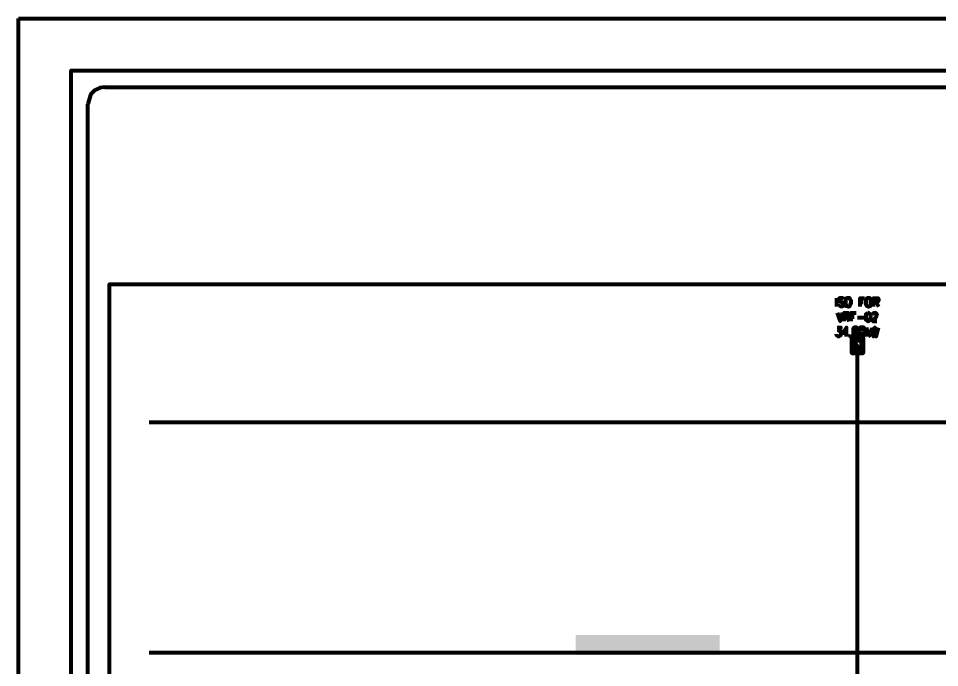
# Model space of a CAD drawing. Header units: inches. Extents: x 16 to 776, y 37 to 575.
# Drawn here: x 15.8 to 236.5, y 419.3 to 574.8 of the extents above; entities that cross this region are included whole.
import ezdxf

# ---------------------------------------------------------------- set-up
doc = ezdxf.new("R2010")
doc.units = ezdxf.units.IN
doc.header["$MEASUREMENT"] = 0
for name, color, linetype, lineweight in [('H', 7, 'CONTINUOUS', 100), ('P', 250, 'CONTINUOUS', 100), ('Text', 250, 'CONTINUOUS', 100)]:
    doc.layers.add(name, color=color, linetype=linetype, lineweight=lineweight)
doc.styles.get("Standard").update_dxf_attribs({"font": 'txt', "width": 0.75})

msp = doc.modelspace()

# ---------------------------------------------------------------- hatches: boundary and pattern name
at = {"layer": 'H', "linetype": 'Continuous'}
for color, points in [(0, [(215.5, 498.33), (215.5, 494.67), (215.83, 498.33)]), (0, [(215.5, 494.67), (215.83, 498.33), (215.83, 494.67)]), (0, [(215.83, 498.33), (215.83, 497.83), (216.67, 498.33)]), (0, [(215.83, 497.83), (216.67, 498.33), (216.67, 497.83)]), (0, [(215.83, 495), (215.83, 497.67), (217.83, 495)]), (0, [(216.67, 498.33), (216.67, 498.17), (217.5, 498.33)]), (0, [(216.67, 498.17), (217.5, 498.33), (217.5, 498.17)]), (0, [(216.83, 498.17), (216.83, 497.83), (217.5, 498.17)]), (0, [(216.83, 497.83), (217.5, 498.17), (217.5, 497.83)]), (0, [(217.5, 498.33), (217.5, 497.83), (217.83, 498.33)]), (0, [(217.5, 497.83), (217.83, 498.33), (217.83, 497.83)]), (0, [(217.83, 498.33), (217.83, 494.67), (218.17, 498.33)]), (0, [(217.83, 494.67), (218.17, 498.33), (218.17, 494.67)]), (0, [(215.83, 494.83), (215.83, 494.67), (217.83, 494.83)]), (0, [(215.83, 494.67), (217.83, 494.83), (217.83, 494.67)]), (7, [(149.33, 422.33), (183.83, 422.33), (149.33, 427.17)]), (7, [(183.83, 422.33), (183.83, 427.17), (149.33, 427.17)])]:
    msp.add_hatch(color=color, dxfattribs=at).paths.add_polyline_path(points)

# ---------------------------------------------------------------- linework, layer by layer
at = {"layer": 'P', "color": 0, "linetype": 'Continuous'}
for points in [[(15.83, 574.83), (776, 574.83), (776, 37.33), (15.83, 37.33), (15.83, 574.83)], [(28.5, 49.83), (28.5, 562.33), (763.33, 562.33), (763.33, 49.83), (28.5, 49.83)], [(36.5, 558.33), (35.33, 558.17), (34.17, 557.67), (33.17, 556.67), (32.83, 555.67), (32.5, 554.33)], [(36.5, 558.33), (755.5, 558.33)], [(32.5, 57.67), (32.5, 554.33)], [(700.5, 103.67), (37.67, 103.67), (37.67, 511.17), (700.5, 511.17)], [(211.83, 507.83), (211.83, 505.83)], [(213.5, 507.67), (213.33, 507.83), (213.17, 507.83), (212.83, 507.83), (212.5, 507.83), (212.33, 507.67), (212.33, 507.33), (212.33, 507.17), (212.5, 507.17), (212.67, 507), (213.17, 506.83), (213.33, 506.67), (213.5, 506.33), (213.5, 506), (213.33, 506), (213.17, 505.83), (212.83, 505.83), (212.5, 506), (212.33, 506)], [(214.5, 507.83), (214.33, 507.83), (214, 507.67), (214, 507.33), (214, 507.17), (214, 506.67), (214, 506.33), (214, 506), (214.33, 506), (214.5, 505.83), (214.83, 505.83), (215, 506), (215, 506), (215.17, 506.33), (215.33, 506.67), (215.33, 507.17), (215.17, 507.33), (215, 507.67), (215, 507.83), (214.83, 507.83), (214.5, 507.83)], [(217.5, 505.83), (217.5, 507.83), (218.5, 507.83)], [(219.33, 507.83), (219.17, 507.83), (219, 507.67), (218.83, 507.33), (218.83, 507.17), (218.83, 506.67), (218.83, 506.33), (219, 506), (219.17, 506), (219.33, 505.83), (219.67, 505.83), (219.83, 506), (220, 506), (220, 506.33), (220, 506.67), (220, 507.17), (220, 507.33), (220, 507.67), (219.83, 507.83), (219.67, 507.83), (219.33, 507.83)], [(220.67, 505.83), (220.67, 507.83), (221.33, 507.83), (221.67, 507.83), (221.83, 507.67), (221.83, 507.5), (221.83, 507.33), (221.83, 507.17), (221.67, 507), (221.33, 506.83), (220.67, 506.83)], [(217.5, 506.83), (218.17, 506.83)], [(221.33, 506.83), (221.83, 505.83)], [(212, 504.33), (212.67, 502.33), (213.33, 504.33)], [(213.67, 502.33), (213.67, 504.33), (214.5, 504.33), (214.67, 504.17), (214.83, 504.17), (214.83, 504), (214.83, 503.83), (214.83, 503.5), (214.67, 503.5), (214.5, 503.33), (213.67, 503.33)], [(214.33, 503.33), (214.83, 502.33)], [(215.33, 502.33), (215.33, 504.33), (216.5, 504.33)], [(215.33, 503.33), (216, 503.33)], [(216.83, 503.17), (218.33, 503.17)], [(219.33, 504.33), (219.17, 504.17), (218.83, 504), (218.83, 503.5), (218.83, 503.17), (218.83, 502.67), (219.17, 502.5), (219.33, 502.33), (219.5, 502.33), (219.67, 502.5), (219.83, 502.67), (220, 503.17), (220, 503.5), (219.83, 504), (219.67, 504.17), (219.5, 504.33), (219.33, 504.33)], [(220.5, 503.83), (220.5, 504), (220.5, 504.17), (220.67, 504.17), (220.83, 504.33), (221.17, 504.33), (221.33, 504.17), (221.33, 504.17), (221.5, 504), (221.5, 503.83), (221.33, 503.5), (221.33, 503.33), (220.5, 502.33), (221.5, 502.33)], [(212, 500.83), (212.83, 500.83), (212.33, 500), (212.5, 500), (212.83, 500), (212.83, 500), (212.83, 499.5), (212.83, 499.33), (212.83, 499), (212.67, 498.83), (212.33, 498.67), (212.17, 498.67), (212, 498.83), (211.83, 499), (211.83, 499.17)], [(214.17, 498.67), (214.17, 500.83), (213.33, 499.5), (214.5, 499.5)], [(215.17, 499), (215, 498.83), (215.17, 498.67), (215.17, 498.83), (215.17, 499)], [(216.17, 500.83), (216, 500.83), (215.83, 500.5), (215.83, 500), (215.83, 499.67), (215.83, 499.17), (216, 498.83), (216.17, 498.67), (216.33, 498.67), (216.67, 498.83), (216.83, 499.17), (216.83, 499.67), (216.83, 500), (216.83, 500.5), (216.67, 500.83), (216.33, 500.83), (216.17, 500.83)], [(217.83, 500.83), (217.5, 500.83), (217.5, 500.5), (217.33, 500), (217.33, 499.67), (217.5, 499.17), (217.5, 498.83), (217.83, 498.67), (218, 498.67), (218.33, 498.83), (218.33, 499.17), (218.5, 499.67), (218.5, 500), (218.33, 500.5), (218.33, 500.83), (218, 500.83), (217.83, 500.83)], [(219, 500.83), (219, 498.67)], [(219.83, 500.17), (219, 499.17)], [(219.33, 499.5), (220, 498.67)], [(220.17, 500.83), (220.67, 498.67), (221, 500.83), (221.33, 498.67), (221.83, 500.83)], [(215.5, 498.33), (215.5, 494.67), (215.83, 494.67), (215.83, 498.33), (215.5, 498.33)], [(215.5, 498.33), (218.17, 498.33), (218.17, 494.67), (215.5, 494.67), (215.5, 498.33)], [(215.83, 498.33), (215.83, 497.83), (216.67, 497.83), (216.67, 498.33), (215.83, 498.33)], [(216.83, 497.83), (216.83, 498.17), (217.5, 498.17), (217.5, 498.17), (216.67, 498.17), (216.67, 497.83), (215.83, 497.83), (215.83, 494.83), (217.83, 494.83), (217.83, 497.83), (216.83, 497.83)], [(215.83, 495), (215.83, 497.67), (217.83, 495), (215.83, 495)], [(217.83, 495), (215.83, 495), (215.83, 497.67), (217.83, 495)], [(215.83, 495), (217.83, 495), (217.83, 497.67)], [(215.83, 497.67), (217.83, 497.67), (217.83, 495)], [(216.67, 498.33), (216.67, 498.17), (217.5, 498.17), (217.5, 498.33), (216.67, 498.33)], [(216.83, 498.17), (216.83, 497.83), (217.5, 497.83), (217.5, 498.17), (216.83, 498.17)], [(217.5, 498.33), (217.5, 497.83), (217.83, 497.83), (217.83, 498.33), (217.5, 498.33)], [(217.83, 498.33), (217.83, 494.67), (218.17, 494.67), (218.17, 498.33), (217.83, 498.33)], [(215.83, 494.83), (215.83, 494.67), (217.83, 494.67), (217.83, 494.83), (215.83, 494.83)], [(216.83, 327.17), (216.83, 494.67)], [(478.17, 478), (47.17, 478)], [(478.17, 422.83), (47.17, 422.83)]]:
    msp.add_lwpolyline(points, dxfattribs=at)

# ---------------------------------------------------------------- texts
at = {"layer": 'Text', "color": 1, "linetype": 'Continuous', "char_height": 3.3333, "attachment_point": 4}
for insert in [(149.5, 426.33), (151.83, 426.33), (154.33, 426.33), (157.17, 426.33), (158.17, 426.33), (160.67, 426.33), (163.33, 426.33), (166.33, 426.33), (169.5, 426.33), (170.5, 426.33), (173.67, 426.33), (176.5, 426.33), (179, 426.33), (180.17, 426.33)]:
    msp.add_mtext('{\\fCIDFont+ F6|b0|i0|c1|p15;}', dxfattribs=dict(at, insert=insert))

doc.saveas('drawing.dxf')
